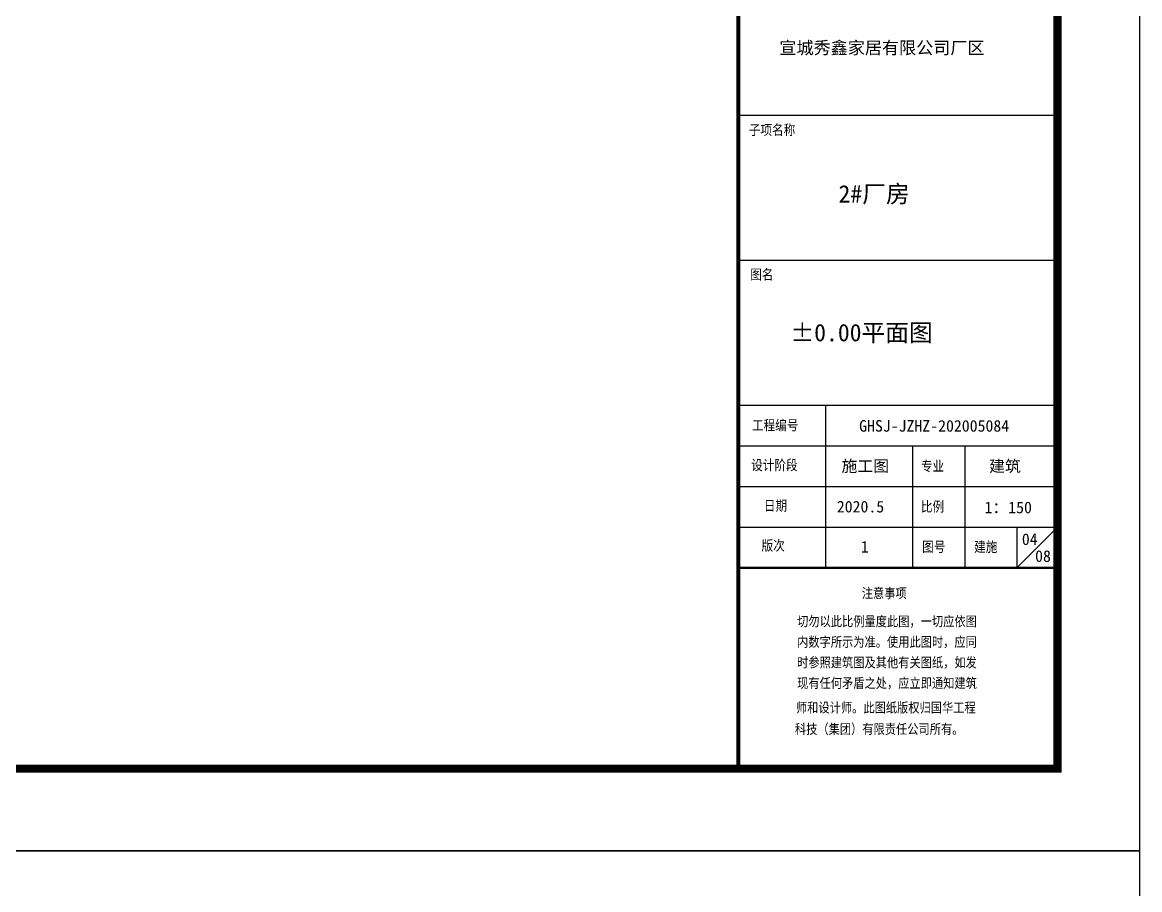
# Model space of a CAD drawing. Extents: x -21908402 to 1987571, y 88493 to 5079726.
# Drawn here: x 1863150 to 1883571, y 339780 to 355640 of the extents above; entities that cross this region are included whole.
import ezdxf

# ---------------------------------------------------------------- set-up
doc = ezdxf.new("R2010")
doc.units = 0
doc.header["$LTSCALE"] = 1000
for name, color, linetype in [('1', 140, 'Continuous'), ('PP-PM-TK', 7, 'Continuous'), ('PUB_TEXT', 7, 'Continuous'), ('PUB_TITLE', 4, 'Continuous')]:
    doc.layers.add(name, color=color, linetype=linetype)
doc.styles.add('-黑体', font='simhei.ttf', dxfattribs={"width": 0.8})
doc.styles.add('TQ', font='txt.shx', dxfattribs={"width": 0.8, "bigfont": 'hztxt.shx'})

# ---------------------------------------------------------------- blocks, each defined once
blk = doc.blocks.new('tk')
at = {"layer": '1'}
for p, q in [((1742537, 353940), (1748371, 353940)), ((1742537, 351288), (1748371, 351288))]:
    blk.add_line(p, q, dxfattribs=at)
at = {"layer": '1', "color": 4}
for p, q in [((1742537, 348637), (1748371, 348637)), ((1744128, 348637), (1744128, 345667)), ((1742537, 347894), (1748371, 347894)), ((1745719, 347894), (1745719, 345667)), ((1746678, 347894), (1746678, 345667)), ((1742537, 347152), (1748371, 347152)), ((1742537, 346409), (1748371, 346409)), ((1747628, 346409), (1747628, 345667)), ((1748371, 346409), (1747628, 345667))]:
    blk.add_line(p, q, dxfattribs=at)
at = {"layer": '1', "color": 4, "const_width": 42.4}
blk.add_lwpolyline([(1742537, 345667), (1748371, 345667)], dxfattribs=at)
at = {"layer": 'PP-PM-TK', "color": 4, "const_width": 74.2}
blk.add_lwpolyline([(1742537, 401993), (1742537, 341993)], dxfattribs=at)
at = {"layer": 'PUB_TEXT', "color": 2, "style": 'TQ'}
for s, height, p in [('子项名称', 212.1, (1742727, 353559)), ('图名', 212.1, (1742753, 350915)), ('工程编号', 212.1, (1742785, 348159)), ('设计阶段', 212.1, (1742771, 347431)), ('专业', 212.1, (1745873, 347413)), ('日期', 212.1, (1743002, 346688)), ('比例', 212.1, (1745873, 346671)), ('版次', 212.1, (1742961, 345960)), ('图号', 212.1, (1745896, 345936)), ('建施', 212.1, (1746846, 345935)), ('注意事项', 205.3, (1744792, 345092)), ('切勿以此比例量度此图，一切应依图', 205.34, (1743610, 344577)), ('内数字所示为准。使用此图时，应同', 205.34, (1743610, 344201)), ('时参照建筑图及其他有关图纸，如发', 205.34, (1743610, 343825)), ('现有任何矛盾之处，应立即通知建筑', 205.34, (1743610, 343448)), ('师和设计师。此图纸版权归国华工程', 205.34, (1743589, 343000)), ('科技（集团）有限责任公司所有。', 205.34, (1743570, 342608))]:
    blk.add_text(s, height=height, dxfattribs=at).set_placement(p)
at = {"layer": 'PUB_TITLE', "color": 255, "style": '-黑体'}
for s, height, p in [('宣城秀鑫家居有限公司厂区', 229.1, (1743286, 355060)), ('2#厂房', 318.2, (1744367, 352344)), ('GHSJ-JZHZ-202005084', 212.13, (1744744, 348155)), ('施工图', 212.1, (1744422, 347420)), ('建筑', 212.1, (1747119, 347420)), ('2020.5', 212.1, (1744336, 346678)), ('1：150', 212.1, (1747035, 346663)), ('1', 212, (1744775, 345945)), ('08', 212.1, (1747960, 345774))]:
    blk.add_text(s, height=height, dxfattribs=at).set_placement(p)

msp = doc.modelspace()

# ---------------------------------------------------------------- linework, layer by layer
at = {"layer": 'PUB_TITLE'}
for points in [[(1794471, 340493), (1883571, 340493), (1883571, 403493), (1794471, 403493)], [(1794471, 277493), (1883571, 277493), (1883571, 340493), (1794471, 340493)]]:
    msp.add_lwpolyline(points, close=True, dxfattribs=at)
at = {"layer": 'PUB_TITLE', "const_width": 150}
msp.add_lwpolyline([(1798221, 341993), (1882071, 341993), (1882071, 401993), (1798221, 401993)], close=True, dxfattribs=at)

# ---------------------------------------------------------------- block references
msp.add_blockref('tk', (133700, 0))

# ---------------------------------------------------------------- texts
at = {"layer": 'PUB_TITLE', "color": 255, "style": '-黑体'}
for s, height, p in [('%%P0.00平面图', 318.2, (1877189, 349807)), ('04', 212.1, (1881418, 346082))]:
    msp.add_text(s, height=height, dxfattribs=at).set_placement(p)

doc.saveas('drawing.dxf')
